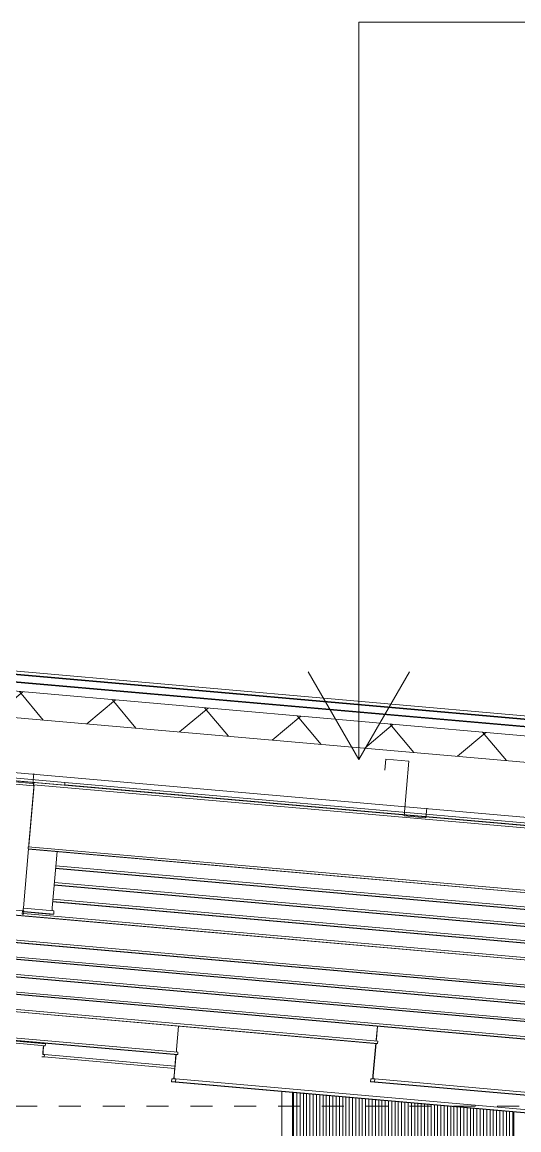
# Model space of a CAD drawing. Header units: metres. Extents: x 4238 to 4687, y -1 to 29.
# Drawn here: x 4492.9 to 4495.17, y 15.13 to 20.18 of the extents above; entities that cross this region are included whole.
import ezdxf

# ---------------------------------------------------------------- set-up
doc = ezdxf.new("R2010")
doc.units = ezdxf.units.M
doc.linetypes.add('AEC_Center', pattern=[0.024, 0.012, -0.004, 0.004, -0.004])
for name, color, linetype, lineweight in [('A-DETL', 90, 'Continuous', 13), ('A-FLOR-LEVL', 51, 'Continuous', 5), ('A-GLAZ-CURT', 52, 'Continuous', 5), ('A-GLAZ-CWMG', 51, 'Continuous', 5), ('A-ROOF', 132, 'Continuous', 5), ('A-ROOF-PATT', 132, 'Continuous', 15), ('A-WALL', 113, 'Continuous', 5), ('G-ANNO-TEXT', 231, 'Continuous', 5), ('S-BEAM', 12, 'Continuous', 5)]:
    doc.layers.add(name, color=color, linetype=linetype, lineweight=lineweight)

# ---------------------------------------------------------------- blocks, each defined once
blk = doc.blocks.new('Structural Framing 21 - Structural Framing 1-750478-SECTION - GRIDS B1-B2')
at = {"layer": 'S-BEAM'}
for p, q in [((4461.313, 16.0542), (4467.3377, 15.5251)), ((4461.313, 16.0445), (4467.3369, 15.5155)), ((4467.3369, 15.5155), (4467.3258, 15.5155)), ((4467.3291, 15.5155), (4467.3266, 15.4869)), ((4467.3273, 15.4869), (4467.3297, 15.5155)), ((4467.3377, 15.5251), (4467.3369, 15.5155)), ((4467.3214, 15.4647), (4467.3328, 15.4647)), ((4467.3337, 15.4755), (4467.3273, 15.4755)), ((4467.3328, 15.4647), (4467.3337, 15.4755)), ((4467.9277, 15.4124), (4467.3328, 15.4647)), ((4467.3337, 15.4755), (4467.9287, 15.4233))]:
    blk.add_line(p, q, dxfattribs=at)
for centre, start_param, end_param in [((4467.3325, 15.5365), 2.36383, 2.887429), ((4467.3256, 15.4869), 3.149228, 4.720025), ((4467.3283, 15.4869), 1.578432, 3.149228)]:
    blk.add_ellipse(centre, major_axis=(0.001, 0.0114), ratio=0.086944, start_param=start_param, end_param=end_param, dxfattribs=at)
blk = doc.blocks.new('Structural Framing 30 - Structural Framing 1-951963-SECTION - GRIDS B1-B2')
at = {"layer": 'S-BEAM'}
for p, q in [((4467.9332, 15.4763), (4467.9247, 15.3782)), ((4467.9255, 15.3782), (4467.9341, 15.4762)), ((4467.9148, 15.3642), (4467.9136, 15.3511)), ((4467.9222, 15.3642), (4467.9148, 15.3642)), ((4467.933, 15.3642), (4467.9255, 15.3642)), ((4467.9319, 15.3511), (4467.933, 15.3642)), ((4471.6088, 15.0414), (4467.933, 15.3642)), ((4467.9136, 15.3511), (4467.9319, 15.3511)), ((4471.5774, 15.0293), (4467.9136, 15.3511)), ((4467.9319, 15.3511), (4471.5956, 15.0293))]:
    blk.add_line(p, q, dxfattribs=at)
for centre, start_param, end_param in [((4467.9235, 15.3782), 3.149228, 4.720025), ((4467.9267, 15.3782), 1.578432, 2.887429)]:
    blk.add_ellipse(centre, major_axis=(0.0012, 0.0139), ratio=0.086944, start_param=start_param, end_param=end_param, dxfattribs=at)
blk = doc.blocks.new('Structural Framing 15 - Structural Framing 1-952687-SECTION - GRIDS B1-B2')
at = {"layer": 'S-BEAM'}
for p, q in [((4467.2606, 16.4125), (4474.7972, 15.7518)), ((4467.2354, 16.1304), (4467.2351, 16.1263))]:
    blk.add_line(p, q, dxfattribs=at)
blk = doc.blocks.new('Structural Framing 56 - Structural Framing 1-1480425-SECTION - GRIDS B1-B2')
at = {"layer": 'S-BEAM'}
for p, q in [((4461.4208, 17.2443), (4467.427, 16.7159)), ((4467.427, 16.7159), (4467.4259, 16.7036)), ((4467.4269, 16.7158), (4477.0174, 15.8721)), ((4467.4261, 16.7056), (4472.8469, 16.2287)), ((4467.3908, 16.4015), (4467.3684, 16.1449)), ((4467.2371, 16.1433), (4467.3767, 16.131)), ((4467.239, 16.1265), (4467.3555, 16.1162)), ((4467.2392, 16.1282), (4467.3754, 16.1162)), ((4467.3754, 16.1162), (4467.3555, 16.1162)), ((4467.3767, 16.131), (4467.3754, 16.1162))]:
    blk.add_line(p, q, dxfattribs=at)
blk.add_ellipse((4467.3697, 16.1449), major_axis=(0.0012, 0.0139), ratio=0.086943, start_param=1.578445, end_param=2.887442, dxfattribs=at)
blk = doc.blocks.new('Structural Framing 45 - Structural Framing 1-1619783-SECTION - GRIDS B1-B2')
at = {"layer": 'S-BEAM'}
for p, q in [((4467.9423, 15.4864), (4461.313, 16.0687)), ((4467.9414, 15.4756), (4461.313, 16.0577)), ((4467.9258, 15.4756), (4461.313, 16.0564)), ((4467.9453, 15.6048), (4467.936, 15.4978)), ((4467.9414, 15.4756), (4467.9258, 15.4756)), ((4467.9423, 15.4864), (4467.9414, 15.4756))]:
    blk.add_line(p, q, dxfattribs=at)
blk.add_ellipse((4467.937, 15.4978), major_axis=(0.001, 0.0114), ratio=0.086944, start_param=1.578432, end_param=2.887429, dxfattribs=at)
blk = doc.blocks.new('Structural Framing 35 - Structural Framing 1-1620381-SECTION - GRIDS B1-B2')
at = {"layer": 'S-BEAM'}
for p, q in [((4469.7617, 15.5361), (4461.313, 16.2781)), ((4469.7608, 15.5264), (4461.313, 16.2683)), ((4469.7459, 15.5264), (4461.313, 16.267))]:
    blk.add_line(p, q, dxfattribs=at)
blk = doc.blocks.new('Structural Framing 48 - Structural Framing 1-1622040-SECTION - GRIDS B1-B2')
at = {"layer": 'S-BEAM'}
for p, q in [((4471.5617, 15.5264), (4461.6374, 16.398)), ((4471.5766, 15.5264), (4461.6375, 16.3993)), ((4471.5774, 15.5361), (4461.6383, 16.409))]:
    blk.add_line(p, q, dxfattribs=at)
blk = doc.blocks.new('Structural Framing 31 - Structural Framing 1-1636888-SECTION - GRIDS B1-B2')
at = {"layer": 'S-BEAM'}
for p, q in [((4470.6693, 15.5361), (4461.313, 16.3578)), ((4470.6685, 15.5264), (4461.313, 16.348)), ((4470.6536, 15.5264), (4461.313, 16.3467))]:
    blk.add_line(p, q, dxfattribs=at)
blk = doc.blocks.new('Structural Framing 36 - Structural Framing 1-1636954-SECTION - GRIDS B1-B2')
at = {"layer": 'S-BEAM'}
for p, q in [((4468.8475, 15.5422), (4468.8529, 15.6048)), ((4468.8453, 15.5271), (4468.8324, 15.3782)), ((4468.8332, 15.3782), (4468.8462, 15.527)), ((4468.8224, 15.3642), (4468.8213, 15.3511)), ((4468.8299, 15.3642), (4468.8224, 15.3642)), ((4468.8407, 15.3642), (4468.8332, 15.3642)), ((4468.8395, 15.3511), (4468.8407, 15.3642)), ((4472.5164, 15.0414), (4468.8407, 15.3642)), ((4468.8213, 15.3511), (4468.8395, 15.3511)), ((4472.4851, 15.0293), (4468.8213, 15.3511)), ((4468.8395, 15.3511), (4472.5033, 15.0293))]:
    blk.add_line(p, q, dxfattribs=at)
for centre, start_param, end_param in [((4468.8311, 15.3782), 3.149228, 4.720025), ((4468.8344, 15.3782), 1.578432, 2.887429)]:
    blk.add_ellipse(centre, major_axis=(0.0012, 0.0139), ratio=0.086944, start_param=start_param, end_param=end_param, dxfattribs=at)
blk = doc.blocks.new('Structural Framing 38 - Structural Framing 1-1636983-SECTION - GRIDS B1-B2')
at = {"layer": 'S-BEAM'}
for p, q in [((4468.854, 15.5361), (4461.313, 16.1983)), ((4468.8532, 15.5264), (4461.313, 16.1886)), ((4468.8382, 15.5264), (4461.313, 16.1873)), ((4468.8528, 15.6048), (4468.8478, 15.5474)), ((4468.8532, 15.5264), (4468.8382, 15.5264)), ((4468.854, 15.5361), (4468.8532, 15.5264))]:
    blk.add_line(p, q, dxfattribs=at)
for start_param, end_param in [(2.102031, 2.887429), (1.578432, 1.840231)]:
    blk.add_ellipse((4468.8488, 15.5474), major_axis=(0.001, 0.0114), ratio=0.086944, start_param=start_param, end_param=end_param, dxfattribs=at)
blk = doc.blocks.new('Structural Framing 43 - Structural Framing 1-1638387-SECTION - GRIDS B1-B2')
at = {"layer": 'S-BEAM'}
for p, q in [((4472.4489, 15.5264), (4462.5102, 16.3993)), ((4472.434, 15.5264), (4462.5102, 16.3979)), ((4472.4498, 15.5361), (4462.511, 16.4089))]:
    blk.add_line(p, q, dxfattribs=at)
blk = doc.blocks.new('Structural Framing 9 - Structural Framing 1-1639774-SECTION - GRIDS B1-B2')
at = {"layer": 'S-BEAM'}
for p, q in [((4473.3079, 15.5742), (4463.387, 16.4455)), ((4473.3223, 15.5742), (4463.3871, 16.4468)), ((4473.3232, 15.5844), (4467.2384, 16.1188))]:
    blk.add_line(p, q, dxfattribs=at)
blk = doc.blocks.new('Structural Framing 49 - Structural Framing 1-1640112-SECTION - GRIDS B1-B2')
at = {"layer": 'S-BEAM'}
for p, q in [((4474.1807, 15.5742), (4467.3708, 16.1723)), ((4474.1951, 15.5742), (4467.3709, 16.1735)), ((4474.196, 15.5844), (4467.3718, 16.1837))]:
    blk.add_line(p, q, dxfattribs=at)
blk = doc.blocks.new('Structural Framing 52 - Structural Framing 1-1640171-SECTION - GRIDS B1-B2')
at = {"layer": 'S-BEAM'}
for p, q in [((4475.0535, 15.5742), (4467.3775, 16.2483)), ((4475.0679, 15.5742), (4467.3776, 16.2496)), ((4475.0688, 15.5844), (4467.3785, 16.2598))]:
    blk.add_line(p, q, dxfattribs=at)
blk = doc.blocks.new('Structural Framing 55 - Structural Framing 1-1640232-SECTION - GRIDS B1-B2')
at = {"layer": 'S-BEAM'}
for p, q in [((4474.7929, 15.6738), (4467.3841, 16.3244)), ((4474.793, 15.675), (4467.3842, 16.3257)), ((4474.7939, 15.6852), (4467.3851, 16.3358))]:
    blk.add_line(p, q, dxfattribs=at)
blk = doc.blocks.new('Structural Framing 25 - Structural Framing 1-1640794-SECTION - GRIDS B1-B2')
at = {"layer": 'S-BEAM'}
for p, q in [((4461.3101, 17.2248), (4467.2831, 16.7012)), ((4461.3104, 17.2397), (4467.2844, 16.7159)), ((4461.3164, 17.2397), (4467.2904, 16.7159)), ((4467.2844, 16.7159), (4467.2831, 16.7012)), ((4467.2841, 16.7058), (4467.285, 16.7159)), ((4467.2904, 16.7159), (4467.2844, 16.7159)), ((4467.285, 16.7159), (4467.2898, 16.7159)), ((4467.285, 16.7159), (4474.8276, 16.0546)), ((4474.8325, 16.0546), (4467.2898, 16.7159)), ((4467.2847, 16.6872), (4467.2619, 16.4272)), ((4467.2626, 16.4346), (4467.2854, 16.6944)), ((4467.2831, 16.7012), (4467.2855, 16.7012)), ((4467.2841, 16.7058), (4474.8267, 16.0445)), ((4461.2998, 16.6511), (4467.2328, 16.131)), ((4467.2607, 16.4129), (4467.2372, 16.1449)), ((4467.2375, 16.1449), (4467.261, 16.4129)), ((4467.2585, 16.4131), (4467.2593, 16.4232)), ((4467.2585, 16.4131), (4474.8012, 15.7518)), ((4467.2593, 16.4232), (4467.2613, 16.4232)), ((4467.2593, 16.4232), (4474.8021, 15.7619)), ((4467.2328, 16.131), (4467.2315, 16.1162)), ((4467.2315, 16.1162), (4467.2381, 16.1162)), ((4467.2356, 16.131), (4467.2328, 16.131)), ((4467.2394, 16.131), (4467.2357, 16.1313)), ((4467.2394, 16.131), (4467.2367, 16.131)), ((4467.2381, 16.1162), (4467.2394, 16.131))]:
    blk.add_line(p, q, dxfattribs=at)
for centre, major_axis, start_param, end_param in [((4467.2843, 16.6872), (0.0012, 0.0139), 4.714918, 6.283185), ((4467.2851, 16.6944), (0.001, 0.0114), 4.714918, 6.283185), ((4467.2623, 16.4346), (0.001, 0.0114), 3.144121, 3.929519), ((4467.2623, 16.4346), (0.001, 0.0114), 4.191319, 4.714918), ((4467.2368, 16.1449), (0.0012, 0.0139), 3.144121, 4.714918), ((4467.2379, 16.1449), (0.0012, 0.0139), 1.573325, 3.141593)]:
    blk.add_ellipse(centre, major_axis=major_axis, ratio=0.028842, start_param=start_param, end_param=end_param, dxfattribs=at)
blk = doc.blocks.new('Roof Gutters1 - Roof Gutters-1884510-SECTION - GRIDS B1-B2')
at = {"layer": 'A-ROOF'}
for p, q in [((4470.5267, 16.915), (4461.2324, 17.7313)), ((4470.5259, 16.9176), (4461.2327, 17.7337)), ((4470.572, 16.9274), (4461.3085, 17.7409))]:
    blk.add_line(p, q, dxfattribs=at)
blk = doc.blocks.new('System Panel - Danpalon - Multicell - 16mm thk - Light grey-3033195-SECTION - GRIDS B1-B2')
at = {"layer": 'A-GLAZ-CURT'}
h = blk.add_hatch(dxfattribs=at)
h.set_pattern_fill('FP_183', color=256, style=0, pattern_type=2)
h.set_pattern_definition([(90, (4468.953, 11.09), (-0.01494, 9e-19), [])])
h.paths.add_polyline_path([(4468.9287, 6.5), (4469.4701, 6.5), (4469.4701, 13.4903), (4468.4646, 13.4903), (4468.4646, 6.5)])
h.paths.add_polyline_path([(4468.6813, 14.7303), (4469.4701, 14.7303), (4469.4701, 15.2144), (4468.4646, 15.3027), (4468.4646, 14.7303)])
blk = doc.blocks.new('Rectangular Mullion - Frame_Framed Facade_Danpal_DPANMF BT1-3033197-SECTION - GRIDS B1-B2')
at = {"layer": 'A-GLAZ-CWMG'}
blk.add_line((4468.4646, 14.7303), (4468.4646, 15.3027), dxfattribs=at)
blk = doc.blocks.new('Rectangular Mullion - Mullion_FramedFacade_Danpal_DPAEC50-3033194-SECTION - GRIDS B1-B2')
at = {"layer": 'A-GLAZ-CWMG'}
for p, q in [((4469.4701, 15.2144), (4469.4701, 14.7303)), ((4469.4701, 15.2144), (4469.4701, 14.7303)), ((4469.4744, 15.214), (4469.4744, 14.7303))]:
    blk.add_line(p, q, dxfattribs=at)

msp = doc.modelspace()

# ---------------------------------------------------------------- hatches: boundary and pattern name
at = {"layer": 'A-ROOF-PATT', "lineweight": 5}
h = msp.add_hatch(dxfattribs=at)
h.set_pattern_fill('FP_128', color=256, angle=-135, style=0, pattern_type=2)
h.set_pattern_definition([(40, (4488.92493, 10.6554), (-0.1928363, 0.2298133), []), (130, (4488.92493, 10.6554), (-0.2298133, -0.1928363), [])])
h.paths.add_polyline_path([(4505.2204, 15.9315), (4505.2204, 16.0519), (4496.3447, 16.8285), (4496.3447, 16.708), (4505.0592, 15.9456)])
h.paths.add_polyline_path([(4496.3447, 16.708), (4496.3444, 16.8285), (4496.1236, 16.8478), (4496.1232, 16.8478), (4486.8774, 17.6567), (4486.8774, 17.5363), (4496.3447, 16.708)])

# ---------------------------------------------------------------- linework, layer by layer
at = {"layer": 'A-DETL'}
for p, q in [((4494.5635, 16.8216), (4494.5591, 16.7718)), ((4494.5635, 16.8216), (4494.6681, 16.8125)), ((4494.6681, 16.8125), (4494.6463, 16.5634)), ((4492.8532, 16.7203), (4492.9528, 16.7116)), ((4492.9528, 16.7116), (4492.9567, 16.7564)), ((4494.7459, 16.5547), (4494.7499, 16.5995)), ((4494.6463, 16.5634), (4494.7459, 16.5547))]:
    msp.add_line(p, q, dxfattribs=at)
at = {"layer": 'A-FLOR-LEVL', "linetype": 'AEC_Center'}
msp.add_line((4392.6715, 15.24), (4531.942, 15.24), dxfattribs=at)
at = {"layer": 'A-ROOF'}
for p, q in [((4486.8774, 17.7025), (4496.1028, 16.8923)), ((4496.0785, 16.8518), (4486.8774, 17.6567)), ((4486.8774, 17.5363), (4505.2204, 15.9315))]:
    msp.add_line(p, q, dxfattribs=at)
at = {"layer": 'A-ROOF', "lineweight": 15}
for p, q in [((4496.1028, 16.8898), (4486.8774, 17.6969)), ((4486.8774, 17.2853), (4504.8324, 15.7145))]:
    msp.add_line(p, q, dxfattribs=at)
at = {"layer": 'A-WALL'}
msp.add_line((4494.089, 14.7303), (4494.089, 15.3068), dxfattribs=at)
at = {"layer": 'G-ANNO-TEXT', "color": 7}
for p, q in [((4494.4394, 20.1822), (4517.2296, 20.1822)), ((4494.4394, 16.8208), (4494.4394, 20.1822)), ((4494.4394, 16.8208), (4494.2084, 17.2208)), ((4494.4394, 16.8208), (4494.6703, 17.2208))]:
    msp.add_line(p, q, dxfattribs=at)

# ---------------------------------------------------------------- block references
at = {"layer": 'A-GLAZ-CURT'}
msp.add_blockref('System Panel - Danpalon - Multicell - 16mm thk - Light grey-3033195-SECTION - GRIDS B1-B2', (25.6719, 0), dxfattribs=at)
at = {"layer": 'A-GLAZ-CWMG'}
for name in ['Rectangular Mullion - Frame_Framed Facade_Danpal_DPANMF BT1-3033197-SECTION - GRIDS B1-B2', 'Rectangular Mullion - Mullion_FramedFacade_Danpal_DPAEC50-3033194-SECTION - GRIDS B1-B2']:
    msp.add_blockref(name, (25.6719, 0), dxfattribs=at)
at = {"layer": 'A-ROOF'}
msp.add_blockref('Roof Gutters1 - Roof Gutters-1884510-SECTION - GRIDS B1-B2', (25.6719, 0), dxfattribs=at)
at = {"layer": 'S-BEAM'}
for name in ['Structural Framing 56 - Structural Framing 1-1480425-SECTION - GRIDS B1-B2', 'Structural Framing 15 - Structural Framing 1-952687-SECTION - GRIDS B1-B2', 'Structural Framing 25 - Structural Framing 1-1640794-SECTION - GRIDS B1-B2', 'Structural Framing 55 - Structural Framing 1-1640232-SECTION - GRIDS B1-B2', 'Structural Framing 9 - Structural Framing 1-1639774-SECTION - GRIDS B1-B2', 'Structural Framing 38 - Structural Framing 1-1636983-SECTION - GRIDS B1-B2', 'Structural Framing 35 - Structural Framing 1-1620381-SECTION - GRIDS B1-B2', 'Structural Framing 31 - Structural Framing 1-1636888-SECTION - GRIDS B1-B2', 'Structural Framing 48 - Structural Framing 1-1622040-SECTION - GRIDS B1-B2', 'Structural Framing 43 - Structural Framing 1-1638387-SECTION - GRIDS B1-B2', 'Structural Framing 21 - Structural Framing 1-750478-SECTION - GRIDS B1-B2', 'Structural Framing 45 - Structural Framing 1-1619783-SECTION - GRIDS B1-B2', 'Structural Framing 52 - Structural Framing 1-1640171-SECTION - GRIDS B1-B2', 'Structural Framing 49 - Structural Framing 1-1640112-SECTION - GRIDS B1-B2', 'Structural Framing 36 - Structural Framing 1-1636954-SECTION - GRIDS B1-B2', 'Structural Framing 30 - Structural Framing 1-951963-SECTION - GRIDS B1-B2']:
    msp.add_blockref(name, (25.6719, 0), dxfattribs=at)

doc.saveas('drawing.dxf')
